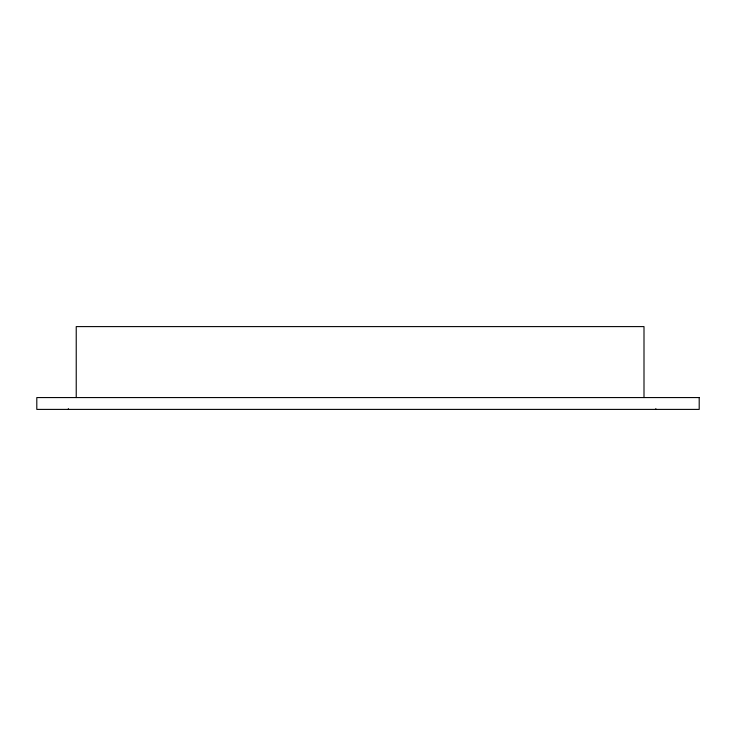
<?xml version="1.0" encoding="UTF-8"?>
<svg xmlns="http://www.w3.org/2000/svg" width="736" height="736" viewBox="0 0 736 736"><rect width="100%" height="100%" fill="white"/><g stroke="black" fill="none" stroke-linecap="round" stroke-linejoin="round"><path stroke-width="1.1" d="M655.831 408.664L655.831 409.4M644 397.569L644 326.6L76.231 326.6L76.231 397.569M68.347 408.664L68.347 409.4M699.2 397.569L36.8 397.569L36.8 409.4L699.2 409.4L699.2 397.569"/></g></svg>
